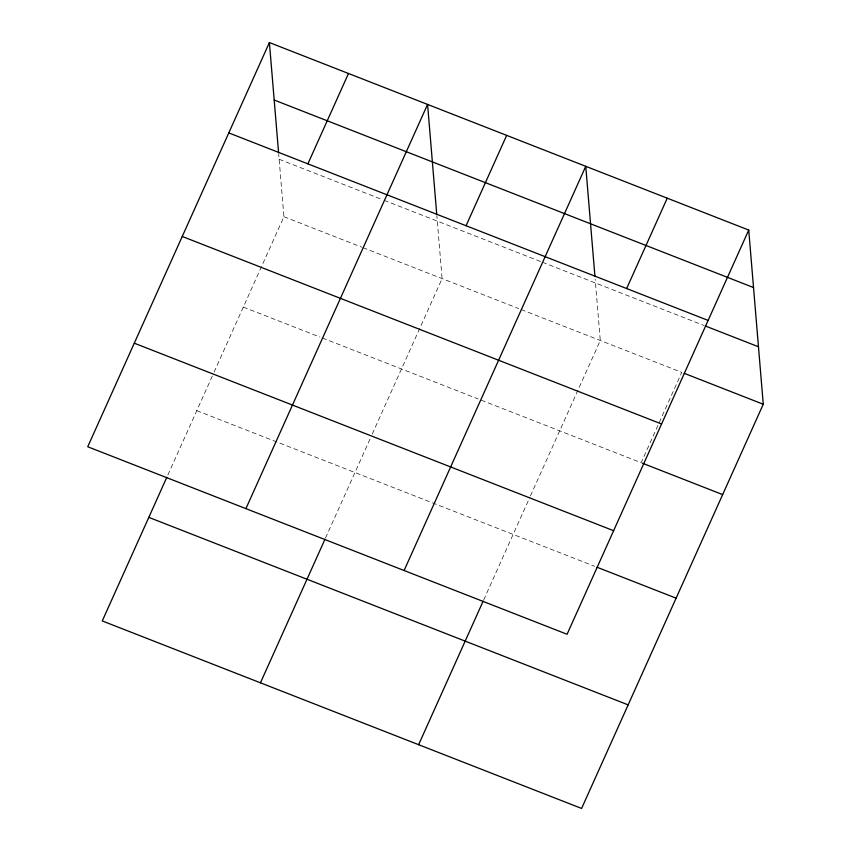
<?xml version="1.0" encoding="UTF-8"?>
<svg xmlns="http://www.w3.org/2000/svg" width="851" height="851" viewBox="0 0 851 851"><rect width="100%" height="100%" fill="white"/><g stroke="black" fill="none" stroke-linecap="round" stroke-linejoin="round"><path stroke-width="0.64" stroke-dasharray="4.25 3.19" d="M167.892 474.922L213.548 373.323M214.09 372.11L283.926 216.728L278.702 154.095M325.529 538.013L370.111 438.808M372.27 433.999L442.105 278.607L436.882 215.984M483.708 599.891L529.918 497.08M530.45 495.878L600.285 340.485L595.168 279.149M279.128 159.254L382.939 199.857M384.173 200.347L541.119 261.736M542.353 262.225L704.139 325.518M283.926 216.728L361.781 247.184M363.015 247.673L518.727 308.583M521.195 309.551L681.779 372.366L641.165 462.721L480.592 399.906M243.322 307.083L319.944 337.06M322.412 338.017L478.124 398.938M196.772 410.65L594.626 566.287"/><path stroke-width="1.28" d="M269.395 42.55L87.738 446.754L567.074 634.272L748.731 230.068L269.395 42.55L278.596 152.808M166.796 477.347L102.269 620.932L581.605 808.45L763.262 404.246L748.731 230.068M307.881 163.839L348.485 73.494M245.918 508.632L427.574 104.428L436.776 214.697M260.449 682.81L324.986 539.226M466.061 225.728L506.664 135.373M404.097 570.521L585.754 166.317L594.955 276.575M418.628 744.689L483.166 601.104M626.634 288.542L667.248 198.187M274.192 100.024L753.529 287.542M228.791 132.905L708.128 320.423M705.373 325.997L758.464 346.772M684.247 373.334L763.262 404.246M182.242 236.472L661.578 423.989M642.399 463.199L722.659 494.601M134.288 343.187L613.624 530.705M597.094 567.255L676.109 598.168M148.819 517.365L628.155 704.883"/></g></svg>
